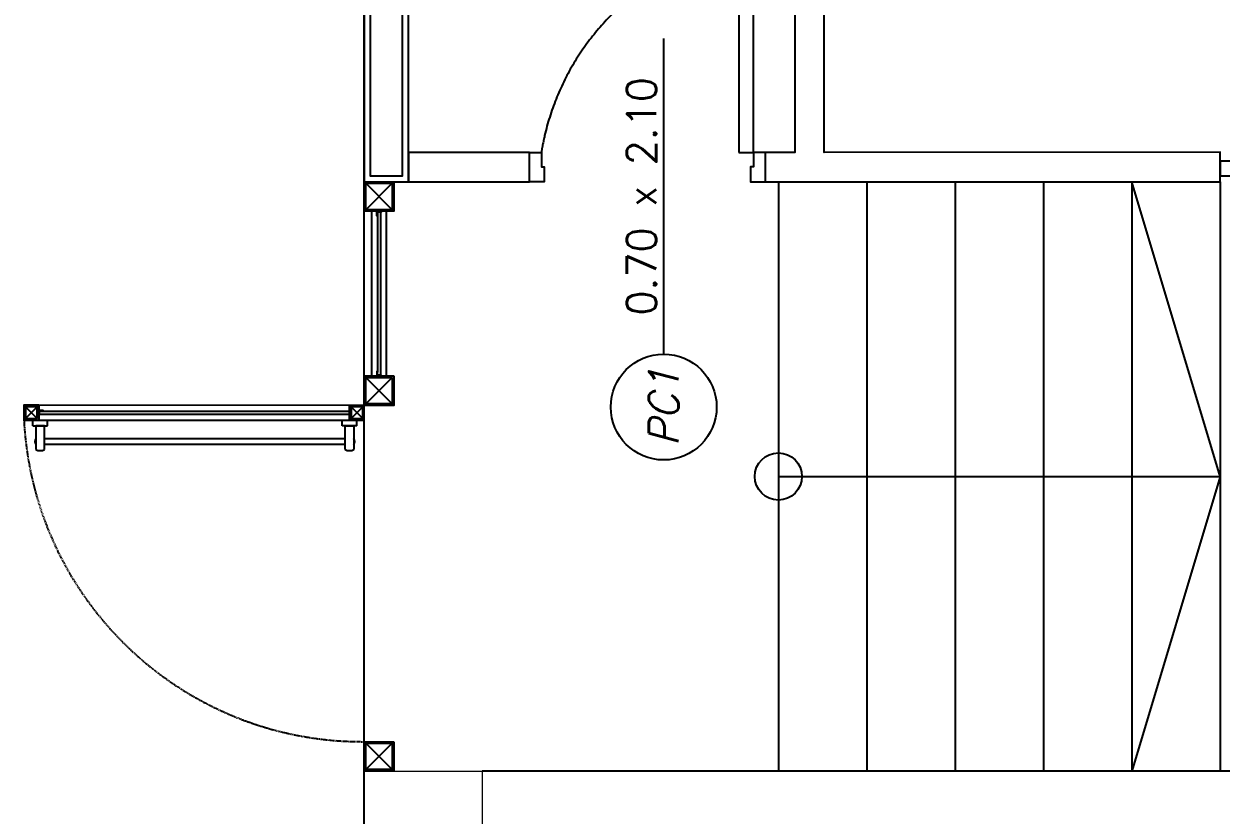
# Model space of a CAD drawing. Header units: millimetres. Extents: x 2698011 to 2856548, y 1019778 to 1210064.
# Drawn here: x 2740671 to 2744734, y 1168062 to 1170746 of the extents above; entities that cross this region are included whole.
import ezdxf
from ezdxf.enums import TextEntityAlignment as Align

# ---------------------------------------------------------------- set-up
doc = ezdxf.new("R2010")
doc.units = ezdxf.units.MM
for name, pattern in [('CONTINUA', [0]), ('DASHED2', [9.525, 6.35, -3.175]), ('HIDDEN2', [4.7625, 3.175, -1.5875])]:
    doc.linetypes.add(name, pattern=pattern)
for name, color, linetype in [('.REVOQUE', 9, 'Continuous'), ('00 Mamparas de baño', 9, 'Continuous'), ('00 Proy. de Puertas', 9, 'DASHED2'), ('_Proyecciones', 9, 'DASHED2'), ('A-Aberturas', 9, 'Continuous'), ('Arq. Mamparas metálicas', 9, 'Continuous'), ('DURLOCK', 9, 'Continuous'), ('GRADIL', 9, 'Continuous'), ('LOTES', 9, 'Continuous'), ('M-Mampara', 9, 'CONTINUA'), ('Mampostería', 9, 'Continuous'), ('nomenclatura de aberturas', 9, 'Continuous'), ('Pilar-met', 9, 'CONTINUA'), ('piso', 9, 'Continuous')]:
    doc.layers.add(name, color=color, linetype=linetype)
doc.layers.add('PILAR_REF', color=9, linetype='Continuous', lineweight=0)
doc.styles.add('_ROMANS', font='ROMANS.SHX')
doc.styles.add('_Romans Obl', font='ROMANS.SHX', dxfattribs={"oblique": 15})

# ---------------------------------------------------------------- blocks, each defined once
blk = doc.blocks.new('A$C1FB93DB3')
at = {"layer": 'LOTES', "ltscale": 3}
blk.add_line((62.5425, -108.0609), (-13.3985, -100.6673), dxfattribs=at)
blk = doc.blocks.new('p70.1')
at = {"layer": '00 Mamparas de baño'}
for p, q in [((84.6043, 274.3291, 0), (84.6443, 274.3291, 0)), ((84.7343, 274.3292, 0), (84.6943, 274.3291, 0))]:
    blk.add_line(p, q, dxfattribs=at)
at = {"layer": '00 Mamparas de baño', "elevation": 0}
for points in [[(84.6042, 274.96), (84.6442, 274.96), (84.6441, 275.0091), (84.6541, 275.0091), (84.6541, 275.06), (84.6041, 275.06)], [(85.4042, 274.96), (85.3642, 274.96), (85.3641, 275.0093), (85.3541, 275.0093), (85.3541, 275.06), (85.4042, 275.06)], [(84.6443, 274.3091), (84.5943, 274.3091), (84.5943, 274.4091), (84.6043, 274.4091), (84.6043, 274.3091)], [(84.6943, 274.3091), (84.7443, 274.3092), (84.7443, 274.4092), (84.7343, 274.4092), (84.7343, 274.3092)]]:
    blk.add_lwpolyline(points, dxfattribs=at)
blk.add_lwpolyline([(84.6942, 274.96), (84.6442, 274.96), (84.6443, 274.2591), (84.6943, 274.2591)], close=True, dxfattribs=at)
at = {"layer": '00 Proy. de Puertas', "ltscale": 0.3}
blk.add_arc((84.5244, 275.0945, 0), 0.8504, 281.5215, 350.8995, dxfattribs=at)
blk = doc.blocks.new('A$C54187F69')
at = {"layer": '00 Mamparas de baño'}
blk.add_blockref('p70.1', (-84.6041, -275.06, 0), dxfattribs=at)
blk = doc.blocks.new('cot abert izq')
blk.add_line((0.3594, 0), (2.5012, 0))
blk.add_circle((0, 0), 0.3594)
at = {"style": '_ROMANS'}
for tag, p in [('DIM', (1.4303, 0.05)), ('ANT', (1.4303, -0.25))]:
    blk.add_attdef(tag, text='', height=0.2, rotation=360, dxfattribs=at).set_placement(p, align=Align.CENTER)
at = {"style": '_Romans Obl', "oblique": 15}
blk.add_attdef('ABERTURA', text='', height=0.2, rotation=360, dxfattribs=at).set_placement((0, 0), align=Align.MIDDLE_CENTER)

msp = doc.modelspace()

# ---------------------------------------------------------------- linework, layer by layer
at = {"layer": '.REVOQUE'}
msp.add_lwpolyline([(2741975.849, 1172810.659), (2762493.242, 1172810.676), (2762493.082, 1173010.339), (2741825.849, 1173010.659), (2741825.849, 1170210.659), (2741975.849, 1170210.659)], close=True, dxfattribs=at)
at = {"layer": '_Proyecciones', "linetype": 'Continuous', "ltscale": 2.5}
for p, q in [((2740700.817, 1169382.069), (2740700.817, 1169402.069)), ((2740750.817, 1169382.069), (2740750.817, 1169402.069)), ((2741750.817, 1169382.069), (2741750.817, 1169402.069)), ((2741800.817, 1169382.069), (2741800.817, 1169402.069)), ((2740700.817, 1169382.069), (2740750.817, 1169382.069)), ((2741800.817, 1169382.069), (2741750.817, 1169382.069))]:
    msp.add_line(p, q, dxfattribs=at)
for points in [[(2740710.817, 1169382.069), (2740710.817, 1169302.069)], [(2740740.817, 1169302.069), (2740740.817, 1169302.069), (2740740.817, 1169382.069), (2740710.817, 1169382.069)], [(2741760.817, 1169302.069), (2741760.817, 1169302.069), (2741760.817, 1169382.069), (2741790.817, 1169382.069)], [(2741790.817, 1169382.069), (2741790.817, 1169302.069)], [(2740710.817, 1169339.276), (2740710.817, 1169319.276)], [(2741760.817, 1169319.276), (2740740.817, 1169319.276), (2740740.817, 1169339.276), (2741760.817, 1169339.276)]]:
    msp.add_lwpolyline(points, dxfattribs=at)
for centre, radius, start, end in [((2740727.997, 1169329.276), 19.879, 149.797828, 210.202172), ((2741773.637, 1169329.276), 19.879, 329.797828, 30.202172), ((2740725.817, 1169331.136), 32.709, 242.704003, 297.295997), ((2741775.817, 1169331.136), 32.709, 242.704003, 297.295997)]:
    msp.add_arc(centre, radius, start, end, dxfattribs=at)
at = {"layer": 'A-Aberturas', "linetype": 'ByBlock'}
for p, q in [((2741920.822, 1170115.649), (2741830.823, 1170205.659)), ((2741920.823, 1170205.659), (2741830.823, 1170115.659)), ((2741920.822, 1170115.649), (2741830.823, 1170205.659)), ((2741920.823, 1170205.659), (2741830.823, 1170115.659)), ((2741920.823, 1169457.062), (2741830.823, 1169547.072)), ((2741920.823, 1169547.072), (2741830.823, 1169457.072)), ((2741920.848, 1168215.649), (2741830.849, 1168305.659)), ((2741920.849, 1168305.659), (2741830.849, 1168215.659))]:
    msp.add_line(p, q, dxfattribs=at)
for points in [[(2741883.323, 1170110.659), (2741883.323, 1170108.159), (2741870.823, 1170108.159), (2741870.823, 1170095.659), (2741868.322, 1170095.659), (2741868.322, 1170110.659), (2741883.323, 1170110.659)], [(2741883.323, 1170110.659), (2741883.323, 1170108.159), (2741870.823, 1170108.159), (2741870.823, 1170095.659), (2741868.322, 1170095.659), (2741868.322, 1170110.659), (2741883.323, 1170110.659)], [(2741883.324, 1169552.07), (2741883.324, 1169554.57), (2741870.824, 1169554.57), (2741870.824, 1169567.07), (2741868.323, 1169567.07), (2741868.323, 1169552.07), (2741883.324, 1169552.07)]]:
    msp.add_lwpolyline(points, dxfattribs=at)
at = {"layer": 'Arq. Mamparas metálicas'}
for points in [[(2741925.823, 1170210.659), (2741925.823, 1170110.659), (2741825.823, 1170110.659), (2741825.823, 1170210.659)], [(2741925.823, 1170210.659), (2741925.823, 1170110.659), (2741825.823, 1170110.659), (2741825.823, 1170210.659)], [(2741920.822, 1170205.659), (2741920.822, 1170115.659), (2741830.822, 1170115.659), (2741830.822, 1170205.659)], [(2741920.822, 1170205.659), (2741920.822, 1170115.659), (2741830.822, 1170115.659), (2741830.822, 1170205.659)], [(2741920.823, 1170205.659), (2741920.823, 1170115.659), (2741830.823, 1170115.659), (2741830.823, 1170205.659)], [(2741920.823, 1170205.659), (2741920.823, 1170115.659), (2741830.823, 1170115.659), (2741830.823, 1170205.659)], [(2741925.823, 1169552.072), (2741925.823, 1169452.072), (2741825.823, 1169452.072), (2741825.823, 1169552.072)], [(2741920.823, 1169547.072), (2741920.823, 1169457.072), (2741830.823, 1169457.072), (2741830.823, 1169547.072)], [(2741920.823, 1169547.072), (2741920.823, 1169457.072), (2741830.823, 1169457.072), (2741830.823, 1169547.072)], [(2741920.823, 1169547.072), (2741920.823, 1169457.072), (2741830.823, 1169457.072), (2741830.823, 1169547.072)], [(2741920.823, 1169547.072), (2741920.823, 1169457.072), (2741830.823, 1169457.072), (2741830.823, 1169547.072)], [(2740720.698, 1169402.215), (2740720.698, 1169452.215), (2740670.698, 1169452.215), (2740670.698, 1169402.215)], [(2740720.698, 1169402.215), (2740720.698, 1169452.215), (2740670.698, 1169452.215), (2740670.698, 1169402.215)], [(2740715.698, 1169407.215), (2740715.698, 1169447.215), (2740675.698, 1169447.215), (2740675.698, 1169407.215)], [(2740715.698, 1169407.215), (2740715.698, 1169447.215), (2740675.698, 1169447.215), (2740675.698, 1169407.215)], [(2740720.698, 1169452.211), (2740720.698, 1169402.218), (2741775.817, 1169402.067), (2741775.817, 1169452.06)], [(2741825.817, 1169402.069), (2741825.817, 1169452.069), (2741775.817, 1169452.069), (2741775.817, 1169402.069)], [(2741820.817, 1169407.069), (2741820.817, 1169447.069), (2741780.817, 1169447.069), (2741780.817, 1169407.069)], [(2741925.849, 1168310.659), (2741925.849, 1168210.659), (2741825.849, 1168210.659), (2741825.849, 1168310.659)], [(2741920.848, 1168305.659), (2741920.848, 1168215.659), (2741830.848, 1168215.659), (2741830.848, 1168305.659)], [(2741920.848, 1168305.659), (2741920.848, 1168215.659), (2741830.848, 1168215.659), (2741830.848, 1168305.659)], [(2741920.849, 1168305.659), (2741920.849, 1168215.659), (2741830.849, 1168215.659), (2741830.849, 1168305.659)], [(2741920.849, 1168305.659), (2741920.849, 1168215.659), (2741830.849, 1168215.659), (2741830.849, 1168305.659)]]:
    msp.add_lwpolyline(points, close=True, dxfattribs=at)
at = {"layer": 'DURLOCK'}
msp.add_lwpolyline([(2744731.11, 1170210.659), (2744731.085, 1170310.816), (2743386.763, 1170310.659), (2743386.738, 1172810.816), (2743286.763, 1172810.816), (2743286.763, 1170310.659), (2743186.763, 1170310.659), (2743186.813, 1170210.659), (2744731.11, 1170210.659)], dxfattribs=at)
msp.add_lwpolyline([(2741975.849, 1170210.659), (2742386.788, 1170210.659), (2742386.788, 1170310.659), (2741975.849, 1170310.659)], close=True, dxfattribs=at)
at = {"layer": 'GRADIL'}
for p, q in [((2741850.849, 1169552.07), (2741850.848, 1170110.659)), ((2741900.849, 1169552.07), (2741900.848, 1170110.659))]:
    msp.add_line(p, q, dxfattribs=at)
at = {"layer": 'GRADIL', "linetype": 'ByBlock'}
for p, q in [((2741870.827, 1170106.406), (2741870.85, 1169564.57)), ((2741880.837, 1170108.159), (2741880.851, 1169554.57)), ((2740715.698, 1169407.215), (2740675.698, 1169447.215)), ((2740715.698, 1169447.215), (2740675.698, 1169407.215)), ((2740723.198, 1169432.194), (2741775.817, 1169432.059)), ((2741820.817, 1169407.069), (2741780.817, 1169447.069)), ((2741820.817, 1169447.069), (2741780.817, 1169407.069)), ((2740723.198, 1169422.204), (2741775.817, 1169422.063))]:
    msp.add_line(p, q, dxfattribs=at)
msp.add_lwpolyline([(2740720.698, 1169419.715), (2740723.198, 1169419.715), (2740723.198, 1169432.215), (2740735.698, 1169432.215), (2740735.698, 1169434.715), (2740720.698, 1169434.715), (2740720.698, 1169419.715)], dxfattribs=at)
at = {"layer": 'M-Mampara', "linetype": 'HIDDEN2'}
msp.add_arc((2741820.572, 1169462.079), 1151.431, 182.980205, 270.255266, dxfattribs=at)
at = {"layer": 'Mampostería'}
msp.add_lwpolyline([(2741955.849, 1172830.659), (2762493.146, 1172830.676), (2762493.018, 1172990.34), (2741845.849, 1172990.659), (2741845.849, 1170230.659), (2741955.849, 1170230.659)], close=True, dxfattribs=at)
at = {"layer": 'Pilar-met', "linetype": 'ByBlock'}
msp.add_lwpolyline([(2744731.091, 1170230.39), (2744781.091, 1170230.39), (2744781.091, 1170280.39), (2744731.091, 1170280.39), (2744731.091, 1170230.39)], dxfattribs=at)
at = {"layer": 'PILAR_REF'}
msp.add_lwpolyline([(2741825.849, 1168210.659), (2742225.85, 1168210.659), (2742225.85, 1167810.659), (2741825.849, 1167810.659)], close=True, dxfattribs=at)
at = {"layer": 'piso'}
for p, q in [((2743231.11, 1170210.659), (2743231.11, 1168210.69)), ((2743531.11, 1170210.659), (2743531.11, 1168210.69)), ((2743831.11, 1170210.659), (2743831.11, 1168210.69)), ((2744131.11, 1170210.659), (2744131.11, 1168210.69)), ((2744431.11, 1170210.659), (2744431.11, 1168210.69)), ((2744731.11, 1170210.659), (2744731.11, 1168210.69)), ((2751757.588, 1168210.69), (2742225.849, 1168210.69))]:
    msp.add_line(p, q, dxfattribs=at)
for points in [[(2741825.849, 1173010.659), (2827310.525, 1173010.659), (2827513.494, 1071926.241), (2741825.849, 1096710.659), (2741825.849, 1173010.659)], [(2743231.11, 1169210.675), (2744731.11, 1169210.675), (2744431.11, 1170210.659)], [(2744731.11, 1169210.675), (2744431.11, 1168210.69)]]:
    msp.add_lwpolyline(points, dxfattribs=at)
msp.add_circle((2743231.11, 1169210.675), 80, dxfattribs=at)

# ---------------------------------------------------------------- block references
at = {"xscale": 1000, "yscale": 1000, "zscale": 1000, "rotation": 275.5607761118083}
msp.add_blockref('A$C1FB93DB3', (2843317.747, 1169430.057), dxfattribs=at)
at = {"layer": 'A-Aberturas', "xscale": 1000, "yscale": 1000, "zscale": 1000, "rotation": 180}
msp.add_blockref('A$C54187F69', (2743186.813, 1170210.659), dxfattribs=at)
at = {"layer": 'nomenclatura de aberturas'}
ref = msp.add_blockref('cot abert izq', (2742841.977, 1169446.319), dxfattribs=dict(at, xscale=500.0000000000309, yscale=500.0000000000309, zscale=500.0000000000309, rotation=90.00016057438782))
ref.add_attrib('ABERTURA', 'PC1', dxfattribs={"layer": '0', "color": 2, "height": 100, "rotation": 90.000161, "style": '_Romans Obl', "oblique": 15}).set_placement((2742841.977, 1169446.319, 0), align=Align.MIDDLE_CENTER)
ref.add_attrib('DIM', '0.70 x 2.10', dxfattribs={"layer": '0', "color": 2, "height": 100, "rotation": 90.000161, "style": '_ROMANS'}).set_placement((2742816.975, 1170161.446, 0), align=Align.CENTER)

doc.saveas('drawing.dxf')
